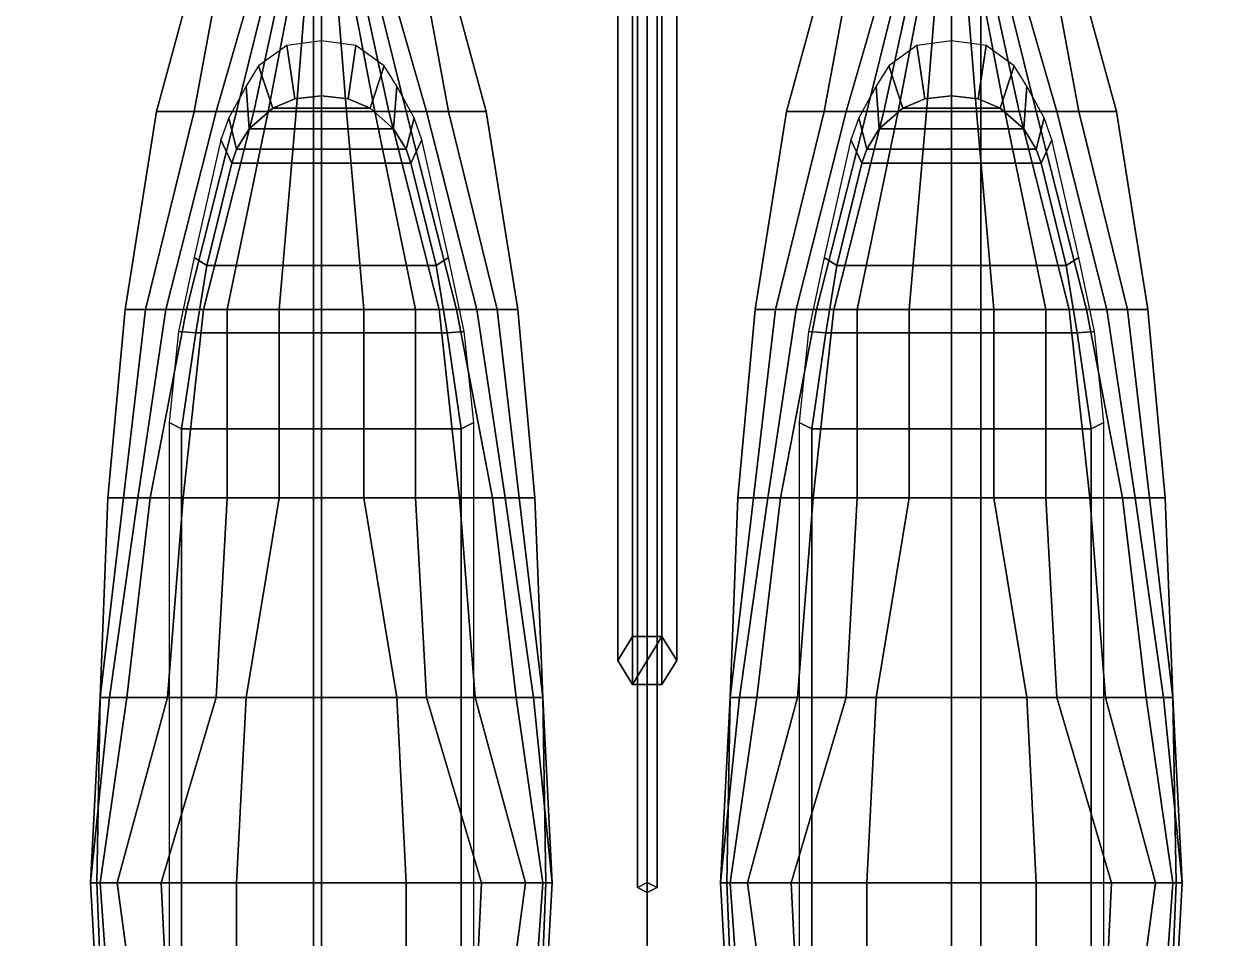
# Model space of a CAD drawing. Header units: millimetres. Extents: x -9 to 9, y -100 to 98.
# Drawn here: x -3.18 to 2.91, y -34.81 to -30.15 of the extents above; entities that cross this region are included whole.
import ezdxf

# ---------------------------------------------------------------- set-up
doc = ezdxf.new("R2010")
doc.units = ezdxf.units.MM
for name, color, linetype in [('boats', 1, 'Continuous'), ('cables', 6, 'Continuous'), ('superstructure', 3, 'Continuous')]:
    doc.layers.add(name, color=color, linetype=linetype)

msp = doc.modelspace()

# ---------------------------------------------------------------- linework, layer by layer
for points in [[(-3.6, -23.54, -5.5), (-1.7, -23.54, -5.74), (-1.7, -38.17, -5.62), (-3.6, -38.17, -5.19)], [(0, -38.17, -5.97), (-1.7, -38.17, -5.62), (-1.7, -23.54, -5.74), (0, -23.54, -5.97)], [(0, -23.54, -5.97), (1.7, -23.54, -5.74), (1.7, -38.17, -5.62), (0, -38.17, -5.97)], [(3.6, -38.17, -5.19), (1.7, -38.17, -5.62), (1.7, -23.54, -5.74), (3.6, -23.54, -5.5)]]:
    msp.add_3dface(points)
at = {"layer": 'boats'}
for points in [[(-2.308, -30.6, 10.462), (-2.5, -30.6, 10.862), (-2.228, -29.6, 10.974), (-2.124, -29.6, 10.782)], [(-2.5, -30.6, 10.862), (-0.82, -30.6, 10.862), (-1.092, -29.6, 10.974), (-2.228, -29.6, 10.974)], [(-2.196, -30.6, 10.246), (-2.308, -30.6, 10.462), (-2.124, -29.6, 10.782), (-1.908, -29.6, 10.238)], [(-2.092, -30.6, 10.086), (-2.196, -30.6, 10.246), (-1.908, -29.6, 10.238), (-1.844, -29.6, 10.078)], [(-2.004, -30.6, 9.99), (-2.092, -30.6, 10.086), (-1.844, -29.6, 10.078), (-1.788, -29.6, 9.982)], [(-1.932, -30.6, 9.902), (-2.004, -30.6, 9.99), (-1.788, -29.6, 9.982), (-1.74, -29.6, 9.894)], [(-1.74, -29.6, 9.894), (-1.708, -29.6, 9.838), (-1.788, -30.6, 9.766), (-1.932, -30.6, 9.902)], [(-1.708, -29.6, 9.838), (-1.66, -29.6, 9.766), (-1.66, -30.6, 9.686), (-1.788, -30.6, 9.766)], [(-1.532, -30.6, 9.766), (-1.66, -30.6, 9.686), (-1.66, -29.6, 9.766), (-1.612, -29.6, 9.838)], [(-1.388, -30.6, 9.902), (-1.532, -30.6, 9.766), (-1.612, -29.6, 9.838), (-1.58, -29.6, 9.894)], [(-1.58, -29.6, 9.894), (-1.532, -29.6, 9.982), (-1.316, -30.6, 9.99), (-1.388, -30.6, 9.902)], [(-1.532, -29.6, 9.982), (-1.476, -29.6, 10.078), (-1.228, -30.6, 10.086), (-1.316, -30.6, 9.99)], [(-1.476, -29.6, 10.078), (-1.412, -29.6, 10.238), (-1.124, -30.6, 10.246), (-1.228, -30.6, 10.086)], [(-1.412, -29.6, 10.238), (-1.196, -29.6, 10.782), (-1.012, -30.6, 10.462), (-1.124, -30.6, 10.246)], [(-1.196, -29.6, 10.782), (-1.092, -29.6, 10.974), (-0.82, -30.6, 10.862), (-1.012, -30.6, 10.462)], [(0.71, -30.6, 10.862), (2.39, -30.6, 10.862), (2.118, -29.6, 10.974), (0.982, -29.6, 10.974)], [(0.902, -30.6, 10.462), (0.71, -30.6, 10.862), (0.982, -29.6, 10.974), (1.086, -29.6, 10.782)], [(1.014, -30.6, 10.246), (0.902, -30.6, 10.462), (1.086, -29.6, 10.782), (1.302, -29.6, 10.238)], [(1.118, -30.6, 10.086), (1.014, -30.6, 10.246), (1.302, -29.6, 10.238), (1.366, -29.6, 10.078)], [(1.206, -30.6, 9.99), (1.118, -30.6, 10.086), (1.366, -29.6, 10.078), (1.422, -29.6, 9.982)], [(1.278, -30.6, 9.902), (1.206, -30.6, 9.99), (1.422, -29.6, 9.982), (1.47, -29.6, 9.894)], [(1.47, -29.6, 9.894), (1.502, -29.6, 9.838), (1.422, -30.6, 9.766), (1.278, -30.6, 9.902)], [(1.502, -29.6, 9.838), (1.55, -29.6, 9.766), (1.55, -30.6, 9.686), (1.422, -30.6, 9.766)], [(1.678, -30.6, 9.766), (1.55, -30.6, 9.686), (1.55, -29.6, 9.766), (1.598, -29.6, 9.838)], [(1.822, -30.6, 9.902), (1.678, -30.6, 9.766), (1.598, -29.6, 9.838), (1.63, -29.6, 9.894)], [(1.63, -29.6, 9.894), (1.678, -29.6, 9.982), (1.894, -30.6, 9.99), (1.822, -30.6, 9.902)], [(1.678, -29.6, 9.982), (1.734, -29.6, 10.078), (1.982, -30.6, 10.086), (1.894, -30.6, 9.99)], [(1.734, -29.6, 10.078), (1.798, -29.6, 10.238), (2.086, -30.6, 10.246), (1.982, -30.6, 10.086)], [(1.798, -29.6, 10.238), (2.014, -29.6, 10.782), (2.198, -30.6, 10.462), (2.086, -30.6, 10.246)], [(2.014, -29.6, 10.782), (2.118, -29.6, 10.974), (2.39, -30.6, 10.862), (2.198, -30.6, 10.462)], [(-1.836, -30.264, 10.894), (-1.98, -30.368, 10.886), (-1.908, -30.584, 11.334), (-1.796, -30.536, 11.334)], [(-1.66, -30.24, 10.902), (-1.836, -30.264, 10.894), (-1.796, -30.536, 11.334), (-1.66, -30.52, 11.334)], [(-1.484, -30.264, 10.894), (-1.66, -30.24, 10.902), (-1.66, -30.52, 11.334), (-1.524, -30.536, 11.334)], [(-1.524, -30.536, 11.334), (-1.412, -30.584, 11.334), (-1.34, -30.368, 10.886), (-1.484, -30.264, 10.894)], [(1.374, -30.264, 10.894), (1.23, -30.368, 10.886), (1.302, -30.584, 11.334), (1.414, -30.536, 11.334)], [(1.55, -30.24, 10.902), (1.374, -30.264, 10.894), (1.414, -30.536, 11.334), (1.55, -30.52, 11.334)], [(1.726, -30.264, 10.894), (1.55, -30.24, 10.902), (1.55, -30.52, 11.334), (1.686, -30.536, 11.334)], [(1.686, -30.536, 11.334), (1.798, -30.584, 11.334), (1.87, -30.368, 10.886), (1.726, -30.264, 10.894)], [(-1.98, -30.368, 10.886), (-2.044, -30.472, 10.87), (-2.028, -30.688, 11.334), (-1.908, -30.584, 11.334)], [(-1.412, -30.584, 11.334), (-1.292, -30.688, 11.334), (-1.276, -30.472, 10.87), (-1.34, -30.368, 10.886)], [(1.23, -30.368, 10.886), (1.166, -30.472, 10.87), (1.182, -30.688, 11.334), (1.302, -30.584, 11.334)], [(1.798, -30.584, 11.334), (1.918, -30.688, 11.334), (1.934, -30.472, 10.87), (1.87, -30.368, 10.886)], [(-2.044, -30.472, 10.87), (-2.132, -30.632, 10.854), (-2.092, -30.792, 11.334), (-2.028, -30.688, 11.334)], [(-1.292, -30.688, 11.334), (-1.228, -30.792, 11.334), (-1.188, -30.632, 10.854), (-1.276, -30.472, 10.87)], [(1.166, -30.472, 10.87), (1.078, -30.632, 10.854), (1.118, -30.792, 11.334), (1.182, -30.688, 11.334)], [(1.918, -30.688, 11.334), (1.982, -30.792, 11.334), (2.022, -30.632, 10.854), (1.934, -30.472, 10.87)], [(-1.796, -30.536, 11.334), (-1.908, -30.584, 11.334), (-1.66, -30.584, 11.334), (-1.66, -30.52, 11.334)], [(-1.66, -30.52, 11.334), (-1.66, -30.584, 11.334), (-1.412, -30.584, 11.334), (-1.524, -30.536, 11.334)], [(1.414, -30.536, 11.334), (1.302, -30.584, 11.334), (1.55, -30.584, 11.334), (1.55, -30.52, 11.334)], [(1.55, -30.52, 11.334), (1.55, -30.584, 11.334), (1.798, -30.584, 11.334), (1.686, -30.536, 11.334)], [(-2.556, -31.608, 10.47), (-2.66, -31.608, 10.79), (-2.5, -30.6, 10.862), (-2.308, -30.6, 10.462)], [(-2.66, -31.608, 10.79), (-0.66, -31.608, 10.79), (-0.82, -30.6, 10.862), (-2.5, -30.6, 10.862)], [(-2.452, -31.608, 10.254), (-2.556, -31.608, 10.47), (-2.308, -30.6, 10.462), (-2.196, -30.6, 10.246)], [(-2.348, -31.608, 10.094), (-2.452, -31.608, 10.254), (-2.196, -30.6, 10.246), (-2.092, -30.6, 10.086)], [(-2.26, -31.608, 9.998), (-2.348, -31.608, 10.094), (-2.092, -30.6, 10.086), (-2.004, -30.6, 9.99)], [(-2.14, -31.608, 9.894), (-2.26, -31.608, 9.998), (-2.004, -30.6, 9.99), (-1.932, -30.6, 9.902)], [(-1.932, -30.6, 9.902), (-1.788, -30.6, 9.766), (-1.876, -31.608, 9.742), (-2.14, -31.608, 9.894)], [(-1.908, -30.584, 11.334), (-2.028, -30.688, 11.334), (-1.292, -30.688, 11.334), (-1.412, -30.584, 11.334)], [(-1.788, -30.6, 9.766), (-1.66, -30.6, 9.686), (-1.66, -31.608, 9.646), (-1.876, -31.608, 9.742)], [(-1.444, -31.608, 9.742), (-1.66, -31.608, 9.646), (-1.66, -30.6, 9.686), (-1.532, -30.6, 9.766)], [(-1.18, -31.608, 9.894), (-1.444, -31.608, 9.742), (-1.532, -30.6, 9.766), (-1.388, -30.6, 9.902)], [(-1.388, -30.6, 9.902), (-1.316, -30.6, 9.99), (-1.06, -31.608, 9.998), (-1.18, -31.608, 9.894)], [(-1.316, -30.6, 9.99), (-1.228, -30.6, 10.086), (-0.972, -31.608, 10.094), (-1.06, -31.608, 9.998)], [(-1.228, -30.6, 10.086), (-1.124, -30.6, 10.246), (-0.868, -31.608, 10.254), (-0.972, -31.608, 10.094)], [(-1.124, -30.6, 10.246), (-1.012, -30.6, 10.462), (-0.764, -31.608, 10.47), (-0.868, -31.608, 10.254)], [(-1.012, -30.6, 10.462), (-0.82, -30.6, 10.862), (-0.66, -31.608, 10.79), (-0.764, -31.608, 10.47)], [(0.55, -31.608, 10.79), (2.55, -31.608, 10.79), (2.39, -30.6, 10.862), (0.71, -30.6, 10.862)], [(0.654, -31.608, 10.47), (0.55, -31.608, 10.79), (0.71, -30.6, 10.862), (0.902, -30.6, 10.462)], [(0.758, -31.608, 10.254), (0.654, -31.608, 10.47), (0.902, -30.6, 10.462), (1.014, -30.6, 10.246)], [(0.862, -31.608, 10.094), (0.758, -31.608, 10.254), (1.014, -30.6, 10.246), (1.118, -30.6, 10.086)], [(0.95, -31.608, 9.998), (0.862, -31.608, 10.094), (1.118, -30.6, 10.086), (1.206, -30.6, 9.99)], [(1.07, -31.608, 9.894), (0.95, -31.608, 9.998), (1.206, -30.6, 9.99), (1.278, -30.6, 9.902)], [(1.278, -30.6, 9.902), (1.422, -30.6, 9.766), (1.334, -31.608, 9.742), (1.07, -31.608, 9.894)], [(1.302, -30.584, 11.334), (1.182, -30.688, 11.334), (1.918, -30.688, 11.334), (1.798, -30.584, 11.334)], [(1.422, -30.6, 9.766), (1.55, -30.6, 9.686), (1.55, -31.608, 9.646), (1.334, -31.608, 9.742)], [(1.766, -31.608, 9.742), (1.55, -31.608, 9.646), (1.55, -30.6, 9.686), (1.678, -30.6, 9.766)], [(2.03, -31.608, 9.894), (1.766, -31.608, 9.742), (1.678, -30.6, 9.766), (1.822, -30.6, 9.902)], [(1.822, -30.6, 9.902), (1.894, -30.6, 9.99), (2.15, -31.608, 9.998), (2.03, -31.608, 9.894)], [(1.894, -30.6, 9.99), (1.982, -30.6, 10.086), (2.238, -31.608, 10.094), (2.15, -31.608, 9.998)], [(1.982, -30.6, 10.086), (2.086, -30.6, 10.246), (2.342, -31.608, 10.254), (2.238, -31.608, 10.094)], [(2.086, -30.6, 10.246), (2.198, -30.6, 10.462), (2.446, -31.608, 10.47), (2.342, -31.608, 10.254)], [(2.198, -30.6, 10.462), (2.39, -30.6, 10.862), (2.55, -31.608, 10.79), (2.446, -31.608, 10.47)], [(-2.132, -30.632, 10.854), (-2.172, -30.744, 10.846), (-2.116, -30.864, 11.334), (-2.092, -30.792, 11.334)], [(-1.228, -30.792, 11.334), (-1.204, -30.864, 11.334), (-1.148, -30.744, 10.846), (-1.188, -30.632, 10.854)], [(1.078, -30.632, 10.854), (1.038, -30.744, 10.846), (1.094, -30.864, 11.334), (1.118, -30.792, 11.334)], [(1.982, -30.792, 11.334), (2.006, -30.864, 11.334), (2.062, -30.744, 10.846), (2.022, -30.632, 10.854)], [(-2.028, -30.688, 11.334), (-2.092, -30.792, 11.334), (-1.228, -30.792, 11.334), (-1.292, -30.688, 11.334)], [(1.182, -30.688, 11.334), (1.118, -30.792, 11.334), (1.982, -30.792, 11.334), (1.918, -30.688, 11.334)], [(-2.172, -30.744, 10.846), (-2.308, -31.344, 10.806), (-2.244, -31.384, 11.334), (-2.116, -30.864, 11.334)], [(-1.204, -30.864, 11.334), (-1.076, -31.384, 11.334), (-1.012, -31.344, 10.806), (-1.148, -30.744, 10.846)], [(1.038, -30.744, 10.846), (0.902, -31.344, 10.806), (0.966, -31.384, 11.334), (1.094, -30.864, 11.334)], [(2.006, -30.864, 11.334), (2.134, -31.384, 11.334), (2.198, -31.344, 10.806), (2.062, -30.744, 10.846)], [(-2.092, -30.792, 11.334), (-2.116, -30.864, 11.334), (-1.204, -30.864, 11.334), (-1.228, -30.792, 11.334)], [(1.118, -30.792, 11.334), (1.094, -30.864, 11.334), (2.006, -30.864, 11.334), (1.982, -30.792, 11.334)], [(-2.116, -30.864, 11.334), (-2.244, -31.384, 11.334), (-1.076, -31.384, 11.334), (-1.204, -30.864, 11.334)], [(1.094, -30.864, 11.334), (0.966, -31.384, 11.334), (2.134, -31.384, 11.334), (2.006, -30.864, 11.334)], [(-2.308, -31.344, 10.806), (-2.388, -31.72, 10.782), (-2.3, -31.728, 11.334), (-2.244, -31.384, 11.334)], [(-2.244, -31.384, 11.334), (-2.3, -31.728, 11.334), (-1.02, -31.728, 11.334), (-1.076, -31.384, 11.334)], [(-1.076, -31.384, 11.334), (-1.02, -31.728, 11.334), (-0.932, -31.72, 10.782), (-1.012, -31.344, 10.806)], [(0.902, -31.344, 10.806), (0.822, -31.72, 10.782), (0.91, -31.728, 11.334), (0.966, -31.384, 11.334)], [(0.966, -31.384, 11.334), (0.91, -31.728, 11.334), (2.19, -31.728, 11.334), (2.134, -31.384, 11.334)], [(2.134, -31.384, 11.334), (2.19, -31.728, 11.334), (2.278, -31.72, 10.782), (2.198, -31.344, 10.806)], [(-2.748, -32.568, 10.742), (-0.572, -32.568, 10.742), (-0.66, -31.608, 10.79), (-2.66, -31.608, 10.79)], [(-2.668, -32.568, 10.334), (-2.748, -32.568, 10.742), (-2.66, -31.608, 10.79), (-2.556, -31.608, 10.47)], [(-2.596, -32.568, 10.142), (-2.668, -32.568, 10.334), (-2.556, -31.608, 10.47), (-2.452, -31.608, 10.254)], [(-2.532, -32.568, 10.054), (-2.596, -32.568, 10.142), (-2.452, -31.608, 10.254), (-2.348, -31.608, 10.094)], [(-2.364, -32.568, 9.91), (-2.532, -32.568, 10.054), (-2.348, -31.608, 10.094), (-2.26, -31.608, 9.998)], [(-2.14, -32.568, 9.806), (-2.364, -32.568, 9.91), (-2.26, -31.608, 9.998), (-2.14, -31.608, 9.894)], [(-2.14, -31.608, 9.894), (-1.876, -31.608, 9.742), (-1.876, -32.568, 9.734), (-2.14, -32.568, 9.806)], [(-1.876, -31.608, 9.742), (-1.66, -31.608, 9.646), (-1.66, -32.568, 9.638), (-1.876, -32.568, 9.734)], [(-1.444, -32.568, 9.734), (-1.66, -32.568, 9.638), (-1.66, -31.608, 9.646), (-1.444, -31.608, 9.742)], [(-1.18, -32.568, 9.806), (-1.444, -32.568, 9.734), (-1.444, -31.608, 9.742), (-1.18, -31.608, 9.894)], [(-1.18, -31.608, 9.894), (-1.06, -31.608, 9.998), (-0.956, -32.568, 9.91), (-1.18, -32.568, 9.806)], [(-1.06, -31.608, 9.998), (-0.972, -31.608, 10.094), (-0.788, -32.568, 10.054), (-0.956, -32.568, 9.91)], [(-0.972, -31.608, 10.094), (-0.868, -31.608, 10.254), (-0.724, -32.568, 10.142), (-0.788, -32.568, 10.054)], [(-0.868, -31.608, 10.254), (-0.764, -31.608, 10.47), (-0.652, -32.568, 10.334), (-0.724, -32.568, 10.142)], [(-0.764, -31.608, 10.47), (-0.66, -31.608, 10.79), (-0.572, -32.568, 10.742), (-0.652, -32.568, 10.334)], [(0.462, -32.568, 10.742), (2.638, -32.568, 10.742), (2.55, -31.608, 10.79), (0.55, -31.608, 10.79)], [(0.542, -32.568, 10.334), (0.462, -32.568, 10.742), (0.55, -31.608, 10.79), (0.654, -31.608, 10.47)], [(0.614, -32.568, 10.142), (0.542, -32.568, 10.334), (0.654, -31.608, 10.47), (0.758, -31.608, 10.254)], [(0.678, -32.568, 10.054), (0.614, -32.568, 10.142), (0.758, -31.608, 10.254), (0.862, -31.608, 10.094)], [(0.846, -32.568, 9.91), (0.678, -32.568, 10.054), (0.862, -31.608, 10.094), (0.95, -31.608, 9.998)], [(1.07, -32.568, 9.806), (0.846, -32.568, 9.91), (0.95, -31.608, 9.998), (1.07, -31.608, 9.894)], [(1.07, -31.608, 9.894), (1.334, -31.608, 9.742), (1.334, -32.568, 9.734), (1.07, -32.568, 9.806)], [(1.334, -31.608, 9.742), (1.55, -31.608, 9.646), (1.55, -32.568, 9.638), (1.334, -32.568, 9.734)], [(1.766, -32.568, 9.734), (1.55, -32.568, 9.638), (1.55, -31.608, 9.646), (1.766, -31.608, 9.742)], [(2.03, -32.568, 9.806), (1.766, -32.568, 9.734), (1.766, -31.608, 9.742), (2.03, -31.608, 9.894)], [(2.03, -31.608, 9.894), (2.15, -31.608, 9.998), (2.254, -32.568, 9.91), (2.03, -32.568, 9.806)], [(2.15, -31.608, 9.998), (2.238, -31.608, 10.094), (2.422, -32.568, 10.054), (2.254, -32.568, 9.91)], [(2.238, -31.608, 10.094), (2.342, -31.608, 10.254), (2.486, -32.568, 10.142), (2.422, -32.568, 10.054)], [(2.342, -31.608, 10.254), (2.446, -31.608, 10.47), (2.558, -32.568, 10.334), (2.486, -32.568, 10.142)], [(2.446, -31.608, 10.47), (2.55, -31.608, 10.79), (2.638, -32.568, 10.742), (2.558, -32.568, 10.334)], [(-2.388, -31.72, 10.782), (-2.436, -32.184, 10.758), (-2.372, -32.216, 11.334), (-2.3, -31.728, 11.334)], [(-2.3, -31.728, 11.334), (-2.372, -32.216, 11.334), (-0.948, -32.216, 11.334), (-1.02, -31.728, 11.334)], [(-1.02, -31.728, 11.334), (-0.948, -32.216, 11.334), (-0.884, -32.184, 10.758), (-0.932, -31.72, 10.782)], [(0.822, -31.72, 10.782), (0.774, -32.184, 10.758), (0.838, -32.216, 11.334), (0.91, -31.728, 11.334)], [(0.91, -31.728, 11.334), (0.838, -32.216, 11.334), (2.262, -32.216, 11.334), (2.19, -31.728, 11.334)], [(2.19, -31.728, 11.334), (2.262, -32.216, 11.334), (2.326, -32.184, 10.758), (2.278, -31.72, 10.782)], [(-2.436, -32.184, 10.758), (-2.436, -34.872, 10.654), (-2.372, -34.872, 11.334), (-2.372, -32.216, 11.334)], [(-0.948, -32.216, 11.334), (-0.948, -34.872, 11.334), (-0.884, -34.872, 10.654), (-0.884, -32.184, 10.758)], [(0.774, -32.184, 10.758), (0.774, -34.872, 10.654), (0.838, -34.872, 11.334), (0.838, -32.216, 11.334)], [(2.262, -32.216, 11.334), (2.262, -34.872, 11.334), (2.326, -34.872, 10.654), (2.326, -32.184, 10.758)], [(-2.372, -32.216, 11.334), (-2.372, -34.872, 11.334), (-0.948, -34.872, 11.334), (-0.948, -32.216, 11.334)], [(0.838, -32.216, 11.334), (0.838, -34.872, 11.334), (2.262, -34.872, 11.334), (2.262, -32.216, 11.334)], [(-2.788, -33.584, 10.71), (-0.532, -33.584, 10.71), (-0.572, -32.568, 10.742), (-2.748, -32.568, 10.742)], [(-2.74, -33.584, 10.134), (-2.788, -33.584, 10.326), (-2.668, -32.568, 10.334), (-2.596, -32.568, 10.142)], [(-2.788, -33.584, 10.326), (-2.788, -33.584, 10.71), (-2.748, -32.568, 10.742), (-2.668, -32.568, 10.334)], [(-2.652, -33.584, 9.99), (-2.74, -33.584, 10.134), (-2.596, -32.568, 10.142), (-2.532, -32.568, 10.054)], [(-2.444, -33.584, 9.822), (-2.652, -33.584, 9.99), (-2.532, -32.568, 10.054), (-2.364, -32.568, 9.91)], [(-2.196, -33.584, 9.75), (-2.444, -33.584, 9.822), (-2.364, -32.568, 9.91), (-2.14, -32.568, 9.806)], [(-2.14, -32.568, 9.806), (-1.876, -32.568, 9.734), (-2.044, -33.584, 9.726), (-2.196, -33.584, 9.75)], [(-1.876, -32.568, 9.734), (-1.66, -32.568, 9.638), (-1.66, -33.584, 9.63), (-2.044, -33.584, 9.726)], [(-1.276, -33.584, 9.726), (-1.66, -33.584, 9.63), (-1.66, -32.568, 9.638), (-1.444, -32.568, 9.734)], [(-1.124, -33.584, 9.75), (-1.276, -33.584, 9.726), (-1.444, -32.568, 9.734), (-1.18, -32.568, 9.806)], [(-1.18, -32.568, 9.806), (-0.956, -32.568, 9.91), (-0.876, -33.584, 9.822), (-1.124, -33.584, 9.75)], [(-0.956, -32.568, 9.91), (-0.788, -32.568, 10.054), (-0.668, -33.584, 9.99), (-0.876, -33.584, 9.822)], [(-0.788, -32.568, 10.054), (-0.724, -32.568, 10.142), (-0.58, -33.584, 10.134), (-0.668, -33.584, 9.99)], [(-0.724, -32.568, 10.142), (-0.652, -32.568, 10.334), (-0.532, -33.584, 10.326), (-0.58, -33.584, 10.134)], [(-0.652, -32.568, 10.334), (-0.572, -32.568, 10.742), (-0.532, -33.584, 10.71), (-0.532, -33.584, 10.326)], [(0.422, -33.584, 10.71), (2.678, -33.584, 10.71), (2.638, -32.568, 10.742), (0.462, -32.568, 10.742)], [(0.422, -33.584, 10.326), (0.422, -33.584, 10.71), (0.462, -32.568, 10.742), (0.542, -32.568, 10.334)], [(0.47, -33.584, 10.134), (0.422, -33.584, 10.326), (0.542, -32.568, 10.334), (0.614, -32.568, 10.142)], [(0.558, -33.584, 9.99), (0.47, -33.584, 10.134), (0.614, -32.568, 10.142), (0.678, -32.568, 10.054)], [(0.766, -33.584, 9.822), (0.558, -33.584, 9.99), (0.678, -32.568, 10.054), (0.846, -32.568, 9.91)], [(1.014, -33.584, 9.75), (0.766, -33.584, 9.822), (0.846, -32.568, 9.91), (1.07, -32.568, 9.806)], [(1.07, -32.568, 9.806), (1.334, -32.568, 9.734), (1.166, -33.584, 9.726), (1.014, -33.584, 9.75)], [(1.334, -32.568, 9.734), (1.55, -32.568, 9.638), (1.55, -33.584, 9.63), (1.166, -33.584, 9.726)], [(1.934, -33.584, 9.726), (1.55, -33.584, 9.63), (1.55, -32.568, 9.638), (1.766, -32.568, 9.734)], [(2.086, -33.584, 9.75), (1.934, -33.584, 9.726), (1.766, -32.568, 9.734), (2.03, -32.568, 9.806)], [(2.03, -32.568, 9.806), (2.254, -32.568, 9.91), (2.334, -33.584, 9.822), (2.086, -33.584, 9.75)], [(2.254, -32.568, 9.91), (2.422, -32.568, 10.054), (2.542, -33.584, 9.99), (2.334, -33.584, 9.822)], [(2.422, -32.568, 10.054), (2.486, -32.568, 10.142), (2.63, -33.584, 10.134), (2.542, -33.584, 9.99)], [(2.486, -32.568, 10.142), (2.558, -32.568, 10.334), (2.678, -33.584, 10.326), (2.63, -33.584, 10.134)], [(2.558, -32.568, 10.334), (2.638, -32.568, 10.742), (2.678, -33.584, 10.71), (2.678, -33.584, 10.326)], [(-2.836, -34.528, 10.478), (-2.804, -34.528, 10.726), (-2.788, -33.584, 10.71), (-2.788, -33.584, 10.326)], [(-2.788, -34.528, 10.078), (-2.836, -34.528, 10.254), (-2.74, -33.584, 10.134), (-2.652, -33.584, 9.99)], [(-2.836, -34.528, 10.254), (-2.836, -34.528, 10.478), (-2.788, -33.584, 10.326), (-2.74, -33.584, 10.134)], [(-2.804, -34.528, 10.726), (-0.516, -34.528, 10.726), (-0.532, -33.584, 10.71), (-2.788, -33.584, 10.71)], [(-2.7, -34.528, 9.95), (-2.788, -34.528, 10.078), (-2.652, -33.584, 9.99), (-2.444, -33.584, 9.822)], [(-2.476, -34.528, 9.822), (-2.7, -34.528, 9.95), (-2.444, -33.584, 9.822), (-2.196, -33.584, 9.75)], [(-2.196, -33.584, 9.75), (-2.044, -33.584, 9.726), (-2.092, -34.528, 9.726), (-2.476, -34.528, 9.822)], [(-2.044, -33.584, 9.726), (-1.66, -33.584, 9.63), (-1.66, -34.528, 9.63), (-2.092, -34.528, 9.726)], [(-1.228, -34.528, 9.726), (-1.66, -34.528, 9.63), (-1.66, -33.584, 9.63), (-1.276, -33.584, 9.726)], [(-0.844, -34.528, 9.822), (-1.228, -34.528, 9.726), (-1.276, -33.584, 9.726), (-1.124, -33.584, 9.75)], [(-1.124, -33.584, 9.75), (-0.876, -33.584, 9.822), (-0.62, -34.528, 9.95), (-0.844, -34.528, 9.822)], [(-0.876, -33.584, 9.822), (-0.668, -33.584, 9.99), (-0.532, -34.528, 10.078), (-0.62, -34.528, 9.95)], [(-0.668, -33.584, 9.99), (-0.58, -33.584, 10.134), (-0.484, -34.528, 10.254), (-0.532, -34.528, 10.078)], [(-0.58, -33.584, 10.134), (-0.532, -33.584, 10.326), (-0.484, -34.528, 10.478), (-0.484, -34.528, 10.254)], [(-0.532, -33.584, 10.326), (-0.532, -33.584, 10.71), (-0.516, -34.528, 10.726), (-0.484, -34.528, 10.478)], [(0.374, -34.528, 10.254), (0.374, -34.528, 10.478), (0.422, -33.584, 10.326), (0.47, -33.584, 10.134)], [(0.422, -34.528, 10.078), (0.374, -34.528, 10.254), (0.47, -33.584, 10.134), (0.558, -33.584, 9.99)], [(0.374, -34.528, 10.478), (0.406, -34.528, 10.726), (0.422, -33.584, 10.71), (0.422, -33.584, 10.326)], [(0.406, -34.528, 10.726), (2.694, -34.528, 10.726), (2.678, -33.584, 10.71), (0.422, -33.584, 10.71)], [(0.51, -34.528, 9.95), (0.422, -34.528, 10.078), (0.558, -33.584, 9.99), (0.766, -33.584, 9.822)], [(0.734, -34.528, 9.822), (0.51, -34.528, 9.95), (0.766, -33.584, 9.822), (1.014, -33.584, 9.75)], [(1.014, -33.584, 9.75), (1.166, -33.584, 9.726), (1.118, -34.528, 9.726), (0.734, -34.528, 9.822)], [(1.166, -33.584, 9.726), (1.55, -33.584, 9.63), (1.55, -34.528, 9.63), (1.118, -34.528, 9.726)], [(1.982, -34.528, 9.726), (1.55, -34.528, 9.63), (1.55, -33.584, 9.63), (1.934, -33.584, 9.726)], [(2.366, -34.528, 9.822), (1.982, -34.528, 9.726), (1.934, -33.584, 9.726), (2.086, -33.584, 9.75)], [(2.086, -33.584, 9.75), (2.334, -33.584, 9.822), (2.59, -34.528, 9.95), (2.366, -34.528, 9.822)], [(2.334, -33.584, 9.822), (2.542, -33.584, 9.99), (2.678, -34.528, 10.078), (2.59, -34.528, 9.95)], [(2.542, -33.584, 9.99), (2.63, -33.584, 10.134), (2.726, -34.528, 10.254), (2.678, -34.528, 10.078)], [(2.63, -33.584, 10.134), (2.678, -33.584, 10.326), (2.726, -34.528, 10.478), (2.726, -34.528, 10.254)], [(2.678, -33.584, 10.326), (2.678, -33.584, 10.71), (2.694, -34.528, 10.726), (2.726, -34.528, 10.478)], [(-2.78, -35.536, 10.334), (-2.78, -35.536, 10.494), (-2.836, -34.528, 10.478), (-2.836, -34.528, 10.254)], [(-2.78, -35.536, 10.494), (-2.764, -35.536, 10.742), (-2.804, -34.528, 10.726), (-2.836, -34.528, 10.478)], [(-2.716, -35.536, 10.142), (-2.78, -35.536, 10.334), (-2.836, -34.528, 10.254), (-2.788, -34.528, 10.078)], [(-2.764, -35.536, 10.742), (-0.556, -35.536, 10.742), (-0.516, -34.528, 10.726), (-2.804, -34.528, 10.726)], [(-2.564, -35.536, 9.966), (-2.716, -35.536, 10.142), (-2.788, -34.528, 10.078), (-2.7, -34.528, 9.95)], [(-2.428, -35.536, 9.894), (-2.564, -35.536, 9.966), (-2.7, -34.528, 9.95), (-2.476, -34.528, 9.822)], [(-2.476, -34.528, 9.822), (-2.092, -34.528, 9.726), (-2.092, -35.536, 9.806), (-2.428, -35.536, 9.894)], [(-2.092, -34.528, 9.726), (-1.66, -34.528, 9.63), (-1.66, -35.536, 9.694), (-2.092, -35.536, 9.806)], [(-1.228, -35.536, 9.806), (-1.66, -35.536, 9.694), (-1.66, -34.528, 9.63), (-1.228, -34.528, 9.726)], [(-0.892, -35.536, 9.894), (-1.228, -35.536, 9.806), (-1.228, -34.528, 9.726), (-0.844, -34.528, 9.822)], [(-0.844, -34.528, 9.822), (-0.62, -34.528, 9.95), (-0.756, -35.536, 9.966), (-0.892, -35.536, 9.894)], [(-0.62, -34.528, 9.95), (-0.532, -34.528, 10.078), (-0.604, -35.536, 10.142), (-0.756, -35.536, 9.966)], [(-0.532, -34.528, 10.078), (-0.484, -34.528, 10.254), (-0.54, -35.536, 10.334), (-0.604, -35.536, 10.142)], [(-0.484, -34.528, 10.478), (-0.516, -34.528, 10.726), (-0.556, -35.536, 10.742), (-0.54, -35.536, 10.494)], [(-0.484, -34.528, 10.254), (-0.484, -34.528, 10.478), (-0.54, -35.536, 10.494), (-0.54, -35.536, 10.334)], [(0.494, -35.536, 10.142), (0.43, -35.536, 10.334), (0.374, -34.528, 10.254), (0.422, -34.528, 10.078)], [(0.43, -35.536, 10.494), (0.446, -35.536, 10.742), (0.406, -34.528, 10.726), (0.374, -34.528, 10.478)], [(0.43, -35.536, 10.334), (0.43, -35.536, 10.494), (0.374, -34.528, 10.478), (0.374, -34.528, 10.254)], [(0.446, -35.536, 10.742), (2.654, -35.536, 10.742), (2.694, -34.528, 10.726), (0.406, -34.528, 10.726)], [(0.646, -35.536, 9.966), (0.494, -35.536, 10.142), (0.422, -34.528, 10.078), (0.51, -34.528, 9.95)], [(0.782, -35.536, 9.894), (0.646, -35.536, 9.966), (0.51, -34.528, 9.95), (0.734, -34.528, 9.822)], [(0.734, -34.528, 9.822), (1.118, -34.528, 9.726), (1.118, -35.536, 9.806), (0.782, -35.536, 9.894)], [(1.118, -34.528, 9.726), (1.55, -34.528, 9.63), (1.55, -35.536, 9.694), (1.118, -35.536, 9.806)], [(1.982, -35.536, 9.806), (1.55, -35.536, 9.694), (1.55, -34.528, 9.63), (1.982, -34.528, 9.726)], [(2.318, -35.536, 9.894), (1.982, -35.536, 9.806), (1.982, -34.528, 9.726), (2.366, -34.528, 9.822)], [(2.366, -34.528, 9.822), (2.59, -34.528, 9.95), (2.454, -35.536, 9.966), (2.318, -35.536, 9.894)], [(2.59, -34.528, 9.95), (2.678, -34.528, 10.078), (2.606, -35.536, 10.142), (2.454, -35.536, 9.966)], [(2.678, -34.528, 10.078), (2.726, -34.528, 10.254), (2.67, -35.536, 10.334), (2.606, -35.536, 10.142)], [(2.726, -34.528, 10.478), (2.694, -34.528, 10.726), (2.654, -35.536, 10.742), (2.67, -35.536, 10.494)], [(2.726, -34.528, 10.254), (2.726, -34.528, 10.478), (2.67, -35.536, 10.494), (2.67, -35.536, 10.334)]]:
    msp.add_3dface(points, dxfattribs=at)
at = {"layer": 'cables'}
for points in [[(0, -34.057, 27.2418), (0, -28.16, 30.72), (0, -28.16, 30.65), (0, -33.9921, 27.2042)], [(0, -33.9921, 27.2042), (0, -28.16, 30.65), (0, -28.16, 30.72), (0, -34.057, 27.2418)], [(0, -28.725, 24.1633), (-0.05, -28.75, 24.12), (-0.05, -34.5524, 27.47), (0, -34.5274, 27.5133)], [(-0.05, -28.75, 24.12), (0, -28.775, 24.0767), (0, -34.5774, 27.4267), (-0.05, -34.5524, 27.47)], [(0.05, -28.75, 24.12), (0, -28.725, 24.1633), (0, -34.5274, 27.5133), (0.05, -34.5524, 27.47)], [(0, -28.775, 24.0767), (0.05, -28.75, 24.12), (0.05, -34.5524, 27.47), (0, -34.5774, 27.4267)], [(0, -34.5274, 27.5133), (-0.05, -34.5524, 27.47), (0, -34.5774, 27.4267), (0.05, -34.5524, 27.47)]]:
    msp.add_3dface(points, dxfattribs=at)
at = {"layer": 'superstructure'}
for points in [[(3.51, -37.47, 9.61), (3.51, -21.59, 9.61), (-3.51, -21.59, 9.61), (-3.51, -37.47, 9.61)], [(-0.075, -28.8279, 9.6544), (-0.15, -28.95, 9.61), (-0.15, -33.3963, 21.826), (-0.075, -33.2742, 21.8704)], [(0.075, -28.8279, 9.6544), (-0.075, -28.8279, 9.6544), (-0.075, -33.2742, 21.8704), (0.075, -33.2742, 21.8704)], [(0.15, -28.95, 9.61), (0.075, -28.8279, 9.6544), (0.075, -33.2742, 21.8704), (0.15, -33.3963, 21.826)], [(-0.15, -28.95, 9.61), (-0.075, -29.0721, 9.5656), (-0.075, -33.5183, 21.7816), (-0.15, -33.3963, 21.826)], [(0.075, -29.0721, 9.5656), (0.15, -28.95, 9.61), (0.15, -33.3963, 21.826), (0.075, -33.5183, 21.7816)], [(-0.075, -29.0721, 9.5656), (0.075, -29.0721, 9.5656), (0.075, -33.5183, 21.7816), (-0.075, -33.5183, 21.7816)], [(-0.075, -33.5183, 21.7816), (0.075, -33.2742, 21.8704), (-0.075, -33.2742, 21.8704), (-0.15, -33.3963, 21.826)], [(0.075, -33.5183, 21.7816), (0.15, -33.3963, 21.826), (0.075, -33.2742, 21.8704), (-0.075, -33.5183, 21.7816)]]:
    msp.add_3dface(points, dxfattribs=at)

doc.saveas('drawing.dxf')
